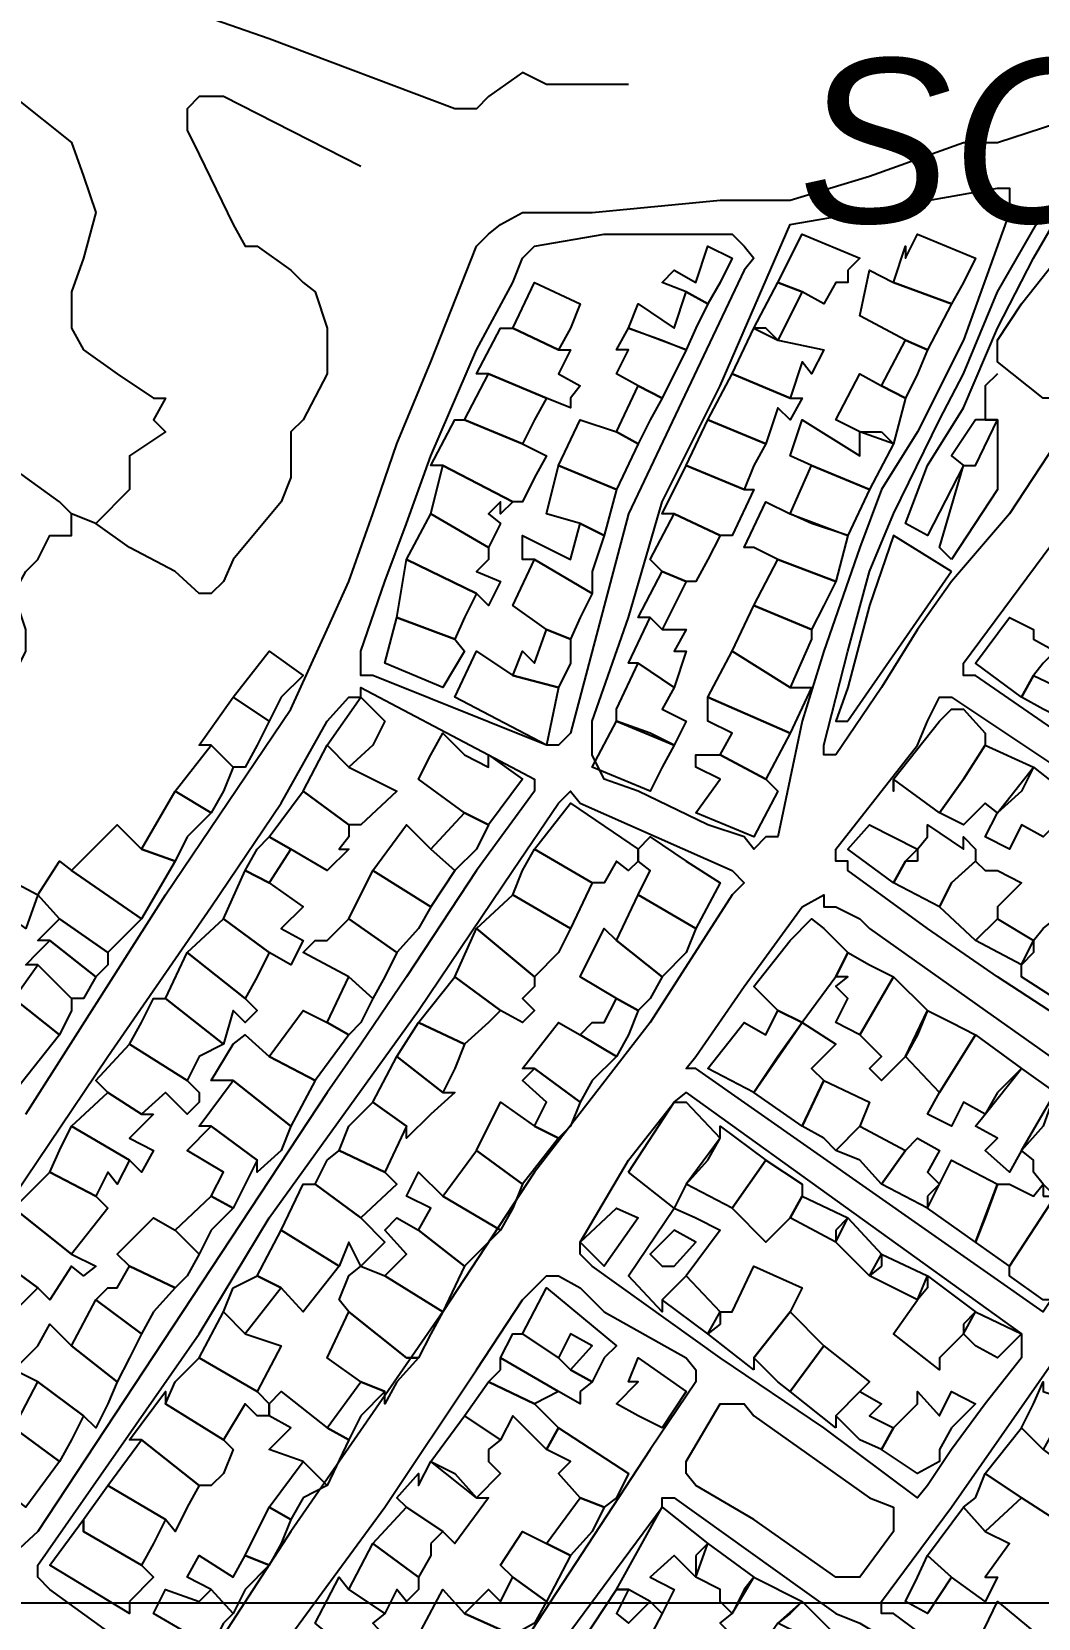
# Model space of a CAD drawing. Header units: millimetres. Extents: x -3588 to 75209, y -3737 to 38254.
# Drawn here: x 27974.4 to 28092.2, y 17961 to 18146.8 of the extents above; entities that cross this region are included whole.
import ezdxf

# ---------------------------------------------------------------- set-up
doc = ezdxf.new("R2010")
doc.units = ezdxf.units.MM
doc.layers.add('P', color=253, linetype='Continuous')
doc.layers.add('T', color=7, linetype='Continuous')

msp = doc.modelspace()

# ---------------------------------------------------------------- linework, layer by layer
msp.add_lwpolyline([(27912.41, 18777.795), (29501.621, 18777.795), (29501.621, 17962.799), (27912.41, 17962.799)], close=True)
at = {"layer": 'P', "color": 254}
for points in [[(28044.247, 18140.579), (28041.414, 18140.579), (28034.645, 18140.579), (28031.828, 18141.987), (28027.875, 18139.171), (28026.467, 18137.746), (28023.922, 18137.746), (28002.189, 18145.94), (27993.995, 18148.757)], [(27973.671, 18020.039), (27990.042, 18045.725), (28004.718, 18067.458), (28008.959, 18076.772), (28011.503, 18082.421), (28014.32, 18090.327), (28017.137, 18098.521), (28021.09, 18108.107), (28026.467, 18121.663), (28027.875, 18123.071), (28029.284, 18124.207), (28031.828, 18125.616), (28040.006, 18125.616), (28054.97, 18127.024), (28060.331, 18127.024), (28063.163, 18127.024), (28072.478, 18129.856), (28083.488, 18133.809), (28087.441, 18133.809), (28099.572, 18137.746), (28115.944, 18141.987), (28122.713, 18144.532), (28124.138, 18144.532)], [(27962.948, 18143.396), (27966.901, 18140.579), (27970.854, 18139.171), (27972.262, 18139.171), (27979.032, 18133.809), (27980.44, 18129.856), (27981.865, 18125.616), (27980.44, 18120.254), (27979.032, 18116.301), (27979.032, 18112.06), (27980.44, 18109.532), (27984.393, 18106.699), (27988.634, 18103.882), (27990.042, 18103.882), (27988.634, 18101.338), (27990.042, 18099.93), (27985.817, 18097.097), (27985.817, 18094.568), (27985.817, 18093.16), (27981.865, 18089.207)], [(28012.912, 18130.977), (27996.812, 18139.171), (27995.404, 18139.171), (27993.995, 18139.171), (27992.587, 18137.746), (27992.587, 18135.218), (27993.995, 18132.385), (27997.948, 18124.207), (27999.357, 18121.663), (28000.765, 18121.663), (28004.718, 18118.846), (28006.142, 18117.422), (28007.551, 18116.301), (28008.959, 18112.06), (28008.959, 18109.532), (28008.959, 18106.699), (28006.142, 18101.338), (28004.718, 18099.93), (28004.718, 18097.097), (28004.718, 18094.568), (28003.598, 18091.736), (27997.948, 18084.966), (27996.812, 18082.421), (27995.404, 18081.013), (27993.995, 18081.013), (27991.179, 18083.558), (27985.817, 18086.374), (27981.865, 18089.207)], [(28082.064, 18084.966), (28080.655, 18086.374), (28083.488, 18095.977), (28084.896, 18095.977), (28087.441, 18101.338), (28084.896, 18101.338), (28082.064, 18097.097), (28083.488, 18095.977), (28079.247, 18087.783), (28076.703, 18089.207), (28079.247, 18095.977), (28083.488, 18102.746), (28087.441, 18112.06), (28091.666, 18120.254), (28095.619, 18127.024), (28097.027, 18129.856), (28098.436, 18130.977), (28114.535, 18135.218), (28117.352, 18135.218), (28115.944, 18133.809)], [(28105.221, 18116.301), (28103.813, 18114.893), (28098.436, 18108.107), (28095.619, 18103.882), (28095.619, 18105.291), (28095.619, 18103.882), (28092.802, 18103.882), (28087.441, 18108.107), (28087.441, 18110.652), (28090.258, 18114.893), (28095.619, 18121.663), (28094.211, 18121.663), (28098.436, 18125.616), (28098.436, 18124.207), (28098.436, 18125.616), (28100.98, 18125.616), (28102.389, 18128.432), (28107.766, 18129.856), (28107.766, 18124.207), (28106.341, 18121.663), (28106.341, 18120.254), (28106.341, 18118.846), (28105.221, 18116.301)], [(28057.786, 18052.511), (28053.561, 18053.919), (28045.367, 18057.872), (28041.414, 18059.28), (28040.006, 18062.097), (28040.006, 18066.05), (28044.247, 18078.196), (28048.2, 18091.736), (28054.97, 18105.291), (28063.163, 18124.207), (28071.341, 18125.616), (28087.441, 18128.432), (28088.849, 18128.432), (28088.849, 18127.024), (28088.849, 18125.616), (28083.488, 18110.652), (28078.111, 18099.93), (28073.886, 18093.16), (28071.341, 18086.374), (28067.116, 18074.244), (28064.572, 18066.05), (28061.739, 18052.511), (28060.331, 18052.511), (28058.922, 18051.086), (28057.786, 18052.511)], [(28068.525, 18062.097), (28067.116, 18062.097), (28067.116, 18063.233), (28069.933, 18074.244), (28072.478, 18083.558), (28075.294, 18090.327), (28080.655, 18101.338), (28083.488, 18106.699), (28087.441, 18116.301), (28092.802, 18125.616)], [(28097.027, 18102.746), (28088.849, 18090.327), (28082.064, 18082.421), (28078.111, 18076.772), (28073.886, 18070.003), (28068.525, 18062.097)]]:
    msp.add_lwpolyline(points, dxfattribs=at)
at = {"layer": 'P'}
for points in [[(28015.728, 18082.421), (28018.273, 18089.207), (28021.09, 18097.097), (28026.467, 18109.532), (28030.692, 18117.422), (28031.828, 18120.254), (28033.236, 18121.663), (28041.414, 18123.071), (28048.2, 18123.071), (28054.97, 18123.071), (28056.378, 18123.071), (28057.786, 18121.663), (28058.922, 18120.254), (28057.786, 18118.846), (28044.247, 18090.327), (28037.461, 18064.641), (28036.053, 18063.233), (28034.645, 18063.233), (28014.32, 18071.411), (28012.912, 18071.411), (28012.912, 18072.835), (28012.912, 18074.244), (28015.728, 18082.421)], [(28069.933, 18118.846), (28069.933, 18117.422), (28068.525, 18117.422), (28067.116, 18114.893), (28064.572, 18116.301), (28061.739, 18117.422), (28064.572, 18123.071), (28071.341, 18120.254), (28069.933, 18118.846)], [(28083.488, 18117.422), (28082.064, 18114.893), (28075.294, 18117.422), (28076.703, 18121.663), (28076.703, 18120.254), (28078.111, 18123.071), (28084.896, 18120.254), (28083.488, 18117.422)], [(28054.97, 18117.422), (28053.561, 18114.893), (28051.017, 18116.301), (28048.2, 18117.422), (28049.608, 18118.846), (28052.153, 18117.422), (28053.561, 18121.663), (28056.378, 18120.254), (28054.97, 18117.422)], [(28075.294, 18117.422), (28082.064, 18114.893), (28079.247, 18109.532), (28076.703, 18110.652), (28071.341, 18113.485), (28072.478, 18118.846), (28075.294, 18117.422)], [(28037.461, 18112.06), (28036.053, 18109.532), (28030.692, 18112.06), (28033.236, 18117.422), (28038.598, 18114.893), (28037.461, 18112.06)], [(28060.331, 18112.06), (28058.922, 18112.06), (28061.739, 18117.422), (28064.572, 18116.301), (28061.739, 18110.652), (28060.331, 18112.06)], [(28052.153, 18112.06), (28051.017, 18109.532), (28044.247, 18112.06), (28045.367, 18114.893), (28049.608, 18112.06), (28051.017, 18116.301), (28053.561, 18114.893), (28052.153, 18112.06)], [(28037.461, 18103.882), (28037.461, 18102.746), (28034.645, 18103.882), (28027.875, 18106.699), (28026.467, 18106.699), (28029.284, 18112.06), (28030.692, 18112.06), (28036.053, 18109.532), (28037.461, 18109.532), (28036.053, 18106.699), (28038.598, 18105.291), (28037.461, 18103.882)], [(28048.2, 18110.652), (28051.017, 18109.532), (28048.2, 18103.882), (28045.367, 18105.291), (28042.839, 18106.699), (28044.247, 18109.532), (28042.839, 18109.532), (28044.247, 18112.06), (28048.2, 18110.652)], [(28061.739, 18110.652), (28067.116, 18109.532), (28065.692, 18106.699), (28064.572, 18108.107), (28063.163, 18103.882), (28056.378, 18106.699), (28058.922, 18112.06), (28061.739, 18110.652)], [(28078.111, 18106.699), (28076.703, 18103.882), (28073.886, 18105.291), (28076.703, 18110.652), (28079.247, 18109.532), (28078.111, 18106.699)], [(28033.236, 18101.338), (28031.828, 18098.521), (28025.043, 18101.338), (28027.875, 18106.699), (28034.645, 18103.882), (28033.236, 18101.338)], [(28063.163, 18103.882), (28064.572, 18103.882), (28063.163, 18101.338), (28061.739, 18102.746), (28060.331, 18098.521), (28053.561, 18101.338), (28056.378, 18106.699), (28063.163, 18103.882)], [(28073.886, 18105.291), (28076.703, 18103.882), (28075.294, 18098.521), (28071.341, 18099.93), (28068.525, 18101.338), (28071.341, 18106.699), (28073.886, 18105.291)], [(28087.441, 18106.699), (28086.017, 18105.291), (28086.017, 18101.338), (28087.441, 18101.338), (28087.441, 18093.16), (28082.064, 18084.966)], [(28046.792, 18101.338), (28045.367, 18098.521), (28042.839, 18099.93), (28045.367, 18105.291), (28048.2, 18103.882), (28046.792, 18101.338)], [(28033.236, 18094.568), (28031.828, 18091.736), (28030.692, 18091.736), (28022.514, 18095.977), (28021.09, 18095.977), (28023.922, 18101.338), (28025.043, 18101.338), (28031.828, 18098.521), (28034.645, 18097.097), (28033.236, 18094.568)], [(28042.839, 18099.93), (28045.367, 18098.521), (28042.839, 18093.16), (28036.053, 18095.977), (28038.598, 18101.338), (28042.839, 18099.93)], [(28058.922, 18095.977), (28057.786, 18093.16), (28051.017, 18095.977), (28053.561, 18101.338), (28060.331, 18098.521), (28058.922, 18095.977)], [(28073.886, 18099.93), (28075.294, 18098.521), (28072.478, 18093.16), (28065.692, 18095.977), (28063.163, 18097.097), (28064.572, 18101.338), (28071.341, 18097.097), (28071.341, 18099.93), (28073.886, 18099.93)], [(27979.032, 18090.327), (27977.624, 18091.736), (27973.671, 18094.568), (27968.309, 18098.521), (27964.068, 18098.521), (27960.116, 18098.521)], [(28030.692, 18091.736), (28029.284, 18090.327), (28029.284, 18091.736), (28027.875, 18090.327), (28029.284, 18089.207), (28027.875, 18086.374), (28021.09, 18090.327), (28022.514, 18095.977), (28030.692, 18091.736)], [(28042.839, 18093.16), (28041.414, 18087.783), (28038.598, 18089.207), (28034.645, 18090.327), (28036.053, 18095.977), (28042.839, 18093.16)], [(28057.786, 18093.16), (28058.922, 18093.16), (28056.378, 18087.783), (28054.97, 18087.783), (28049.608, 18090.327), (28048.2, 18090.327), (28051.017, 18095.977), (28057.786, 18093.16)], [(28065.692, 18089.207), (28063.163, 18090.327), (28065.692, 18095.977), (28072.478, 18093.16), (28069.933, 18087.783), (28065.692, 18089.207)], [(28063.163, 18090.327), (28069.933, 18087.783), (28068.525, 18082.421), (28061.739, 18084.966), (28058.922, 18086.374), (28057.786, 18086.374), (28060.331, 18091.736), (28063.163, 18090.327)], [(28124.138, 18044.317), (28084.896, 18071.411), (28083.488, 18071.411), (28083.488, 18072.835), (28095.619, 18089.207), (28097.027, 18090.327), (28098.436, 18091.736), (28099.572, 18090.327), (28100.98, 18089.207), (28115.944, 18079.605), (28137.677, 18064.641), (28137.677, 18062.097), (28125.546, 18044.317), (28124.138, 18044.317)], [(27920.89, 18068.882), (27926.252, 18064.641), (27931.613, 18064.641), (27935.838, 18064.641), (27936.974, 18064.641), (27945.168, 18063.233), (27947.985, 18063.233), (27951.938, 18063.233), (27954.754, 18062.097), (27957.299, 18062.097), (27958.707, 18062.097), (27961.54, 18063.233), (27964.068, 18066.05), (27968.309, 18068.882), (27972.262, 18071.411), (27973.671, 18074.244), (27973.671, 18076.772), (27972.262, 18081.013), (27973.671, 18083.558), (27975.079, 18084.966), (27976.487, 18087.783), (27979.032, 18087.783), (27979.032, 18089.207), (27979.032, 18090.327)], [(27981.865, 18089.207), (27979.032, 18090.327)], [(28027.875, 18084.966), (28026.467, 18083.558), (28029.284, 18082.421), (28027.875, 18079.605), (28026.467, 18081.013), (28018.273, 18084.966), (28021.09, 18090.327), (28027.875, 18086.374), (28027.875, 18084.966)], [(28040.006, 18083.558), (28040.006, 18081.013), (28033.236, 18084.966), (28031.828, 18084.966), (28031.828, 18087.783), (28037.461, 18084.966), (28038.598, 18089.207), (28041.414, 18087.783), (28040.006, 18083.558)], [(28053.561, 18084.966), (28052.153, 18082.421), (28051.017, 18082.421), (28048.2, 18083.558), (28046.792, 18084.966), (28049.608, 18090.327), (28054.97, 18087.783), (28053.561, 18084.966)], [(28082.064, 18083.558), (28075.294, 18087.783), (28072.478, 18079.605), (28069.933, 18070.003), (28068.525, 18066.05), (28069.933, 18066.05)], [(28025.043, 18078.196), (28023.922, 18075.652), (28017.137, 18078.196), (28018.273, 18084.966), (28026.467, 18081.013), (28025.043, 18078.196)], [(28038.598, 18078.196), (28037.461, 18075.652), (28034.645, 18076.772), (28030.692, 18079.605), (28033.236, 18084.966), (28040.006, 18081.013), (28038.598, 18078.196)], [(28049.608, 18079.605), (28048.2, 18076.772), (28046.792, 18078.196), (28045.367, 18078.196), (28048.2, 18083.558), (28051.017, 18082.421), (28049.608, 18079.605)], [(28067.116, 18079.605), (28065.692, 18076.772), (28058.922, 18079.605), (28061.739, 18084.966), (28068.525, 18082.421), (28067.116, 18079.605)], [(28082.064, 18083.558), (28069.933, 18066.05)], [(28058.922, 18079.605), (28065.692, 18076.772), (28065.692, 18075.652), (28063.163, 18070.003), (28056.378, 18074.244), (28058.922, 18079.605)], [(28023.922, 18075.652), (28025.043, 18074.244), (28022.514, 18070.003), (28015.728, 18072.835), (28017.137, 18078.196), (28023.922, 18075.652)], [(28048.2, 18076.772), (28051.017, 18076.772), (28049.608, 18074.244), (28051.017, 18074.244), (28049.608, 18070.003), (28045.367, 18072.835), (28044.247, 18072.835), (28046.792, 18078.196), (28048.2, 18076.772)], [(28092.802, 18072.835), (28091.666, 18071.411), (28090.258, 18068.882), (28084.896, 18072.835), (28088.849, 18078.196), (28091.666, 18076.772), (28091.666, 18075.652), (28094.211, 18074.244), (28092.802, 18072.835)], [(28037.461, 18072.835), (28036.053, 18070.003), (28030.692, 18071.411), (28031.828, 18074.244), (28033.236, 18072.835), (28034.645, 18076.772), (28037.461, 18075.652), (28037.461, 18072.835)], [(28003.598, 18068.882), (28002.189, 18066.05), (27997.948, 18068.882), (28002.189, 18074.244), (28006.142, 18071.411), (28003.598, 18068.882)], [(28030.692, 18071.411), (28036.053, 18070.003), (28034.645, 18063.233), (28023.922, 18068.882), (28026.467, 18074.244), (28030.692, 18071.411)], [(28063.163, 18070.003), (28065.692, 18070.003), (28063.163, 18064.641), (28053.561, 18068.882), (28056.378, 18074.244), (28063.163, 18070.003)], [(28046.792, 18064.641), (28042.839, 18066.05), (28042.839, 18067.458), (28045.367, 18072.835), (28049.608, 18070.003), (28048.2, 18067.458), (28051.017, 18066.05), (28049.608, 18063.233), (28046.792, 18064.641)], [(28092.802, 18067.458), (28090.258, 18068.882), (28091.666, 18071.411), (28097.027, 18068.882), (28095.619, 18066.05), (28092.802, 18067.458)], [(27972.262, 18010.437), (27983.273, 18026.809), (27995.404, 18044.317), (28003.598, 18056.447), (28008.959, 18066.05), (28011.503, 18068.882), (28012.912, 18068.882), (28012.912, 18070.003), (28027.875, 18062.097), (28033.236, 18059.28), (28033.236, 18057.872), (28026.467, 18048.558), (28018.273, 18036.123), (28012.912, 18028.233), (28008.959, 18022.584), (27975.079, 17971.212), (27970.854, 17967.259)], [(28000.765, 18063.233), (27999.357, 18060.688), (27997.948, 18060.688), (27995.404, 18063.233), (27993.995, 18063.233), (27997.948, 18068.882), (28002.189, 18066.05), (28000.765, 18063.233)], [(28014.32, 18063.233), (28011.503, 18060.688), (28008.959, 18063.233), (28012.912, 18068.882), (28015.728, 18066.05), (28014.32, 18063.233)], [(28063.163, 18064.641), (28060.331, 18059.28), (28054.97, 18062.097), (28056.378, 18064.641), (28053.561, 18066.05), (28053.561, 18068.882), (28063.163, 18064.641)], [(28079.247, 18066.05), (28080.655, 18068.882), (28082.064, 18068.882), (28122.713, 18041.772), (28122.713, 18040.364), (28119.897, 18036.123), (28115.944, 18029.353), (28111.991, 18022.584), (28110.582, 18021.447), (28109.174, 18021.447), (28099.572, 18028.233), (28087.441, 18036.123), (28079.247, 18041.772), (28069.933, 18048.558), (28069.933, 18049.678), (28068.525, 18049.678), (28068.525, 18051.086), (28078.111, 18063.233), (28079.247, 18066.05)], [(28083.488, 18059.28), (28080.655, 18055.327), (28075.294, 18059.28), (28075.294, 18057.872), (28075.294, 18059.28), (28080.655, 18066.05), (28082.064, 18067.458), (28083.488, 18067.458), (28086.017, 18064.641), (28086.017, 18063.233), (28083.488, 18059.28)], [(28025.043, 18062.097), (28027.875, 18060.688), (28027.875, 18062.097), (28031.828, 18059.28), (28027.875, 18053.919), (28025.043, 18055.327), (28019.681, 18059.28), (28021.09, 18062.097), (28022.514, 18064.641), (28025.043, 18062.097)], [(28048.2, 18060.688), (28046.792, 18057.872), (28040.006, 18060.688), (28042.839, 18066.05), (28049.608, 18063.233), (28048.2, 18060.688)], [(27996.812, 18057.872), (27995.404, 18055.327), (27991.179, 18057.872), (27995.404, 18063.233), (27997.948, 18060.688), (27996.812, 18057.872)], [(28011.503, 18060.688), (28017.137, 18057.872), (28012.912, 18053.919), (28011.503, 18053.919), (28006.142, 18057.872), (28008.959, 18063.233), (28011.503, 18060.688)], [(28090.258, 18057.872), (28087.441, 18055.327), (28086.017, 18056.447), (28083.488, 18053.919), (28080.655, 18055.327), (28083.488, 18059.28), (28086.017, 18063.233), (28091.666, 18060.688), (28090.258, 18057.872)], [(28054.97, 18062.097), (28060.331, 18059.28), (28061.739, 18057.872), (28058.922, 18052.511), (28052.153, 18055.327), (28054.97, 18059.28), (28052.153, 18060.688), (28052.153, 18062.097), (28054.97, 18062.097)], [(28095.619, 18055.327), (28094.211, 18053.919), (28092.802, 18052.511), (28090.258, 18053.919), (28088.849, 18051.086), (28086.017, 18052.511), (28087.441, 18055.327), (28091.666, 18060.688), (28097.027, 18056.447), (28095.619, 18055.327)], [(27992.587, 17953.704), (27991.179, 17953.704), (27985.817, 17957.657), (27976.487, 17964.426), (27975.079, 17965.834), (27975.079, 17967.259), (27993.995, 17994.353), (28002.189, 18007.908), (28019.681, 18032.186), (28030.692, 18048.558), (28036.053, 18056.447), (28037.461, 18057.872), (28038.598, 18056.447), (28056.378, 18048.558), (28057.786, 18047.133), (28056.378, 18045.725), (28046.792, 18030.761), (28033.236, 18013.269), (28022.514, 17996.898), (28004.718, 17971.212), (27996.812, 17959.065), (27993.995, 17953.704), (27992.587, 17953.704)], [(27992.587, 18052.511), (27991.179, 18049.678), (27987.226, 18051.086), (27991.179, 18057.872), (27995.404, 18055.327), (27992.587, 18052.511)], [(28011.503, 18052.511), (28010.367, 18051.086), (28011.503, 18051.086), (28008.959, 18048.558), (28004.718, 18051.086), (28002.189, 18052.511), (28006.142, 18057.872), (28011.503, 18053.919), (28011.503, 18052.511)], [(28026.467, 18051.086), (28023.922, 18048.558), (28021.09, 18051.086), (28025.043, 18055.327), (28027.875, 18053.919), (28026.467, 18051.086)], [(28045.367, 18049.678), (28044.247, 18048.558), (28042.839, 18049.678), (28041.414, 18047.133), (28040.006, 18047.133), (28033.236, 18051.086), (28037.461, 18056.447), (28045.367, 18051.086), (28045.367, 18049.678)], [(27987.226, 18051.086), (27991.179, 18049.678), (27987.226, 18042.908), (27979.032, 18048.558), (27984.393, 18053.919), (27987.226, 18051.086)], [(28021.09, 18051.086), (28023.922, 18048.558), (28021.09, 18044.317), (28014.32, 18048.558), (28018.273, 18053.919), (28021.09, 18051.086)], [(28078.111, 18049.678), (28076.703, 18049.678), (28075.294, 18047.133), (28069.933, 18051.086), (28072.478, 18053.919), (28078.111, 18051.086), (28078.111, 18049.678)], [(28084.896, 18051.086), (28084.896, 18049.678), (28082.064, 18047.133), (28080.655, 18044.317), (28075.294, 18047.133), (28076.703, 18049.678), (28078.111, 18051.086), (28079.247, 18052.511), (28079.247, 18053.919), (28083.488, 18051.086), (28083.488, 18052.511), (28084.896, 18051.086)], [(28000.765, 18051.086), (28002.189, 18052.511), (28004.718, 18051.086), (28002.189, 18047.133), (27999.357, 18048.558), (28000.765, 18051.086)], [(28051.017, 18049.678), (28054.97, 18047.133), (28052.153, 18041.772), (28045.367, 18045.725), (28046.792, 18048.558), (28045.367, 18049.678), (28045.367, 18051.086), (28046.792, 18052.511), (28051.017, 18049.678)], [(28031.828, 18048.558), (28033.236, 18051.086), (28040.006, 18047.133), (28037.461, 18041.772), (28030.692, 18045.725), (28031.828, 18048.558)], [(27975.079, 18045.725), (27973.671, 18041.772), (27968.309, 18045.725), (27969.718, 18048.558), (27975.079, 18045.725)], [(27979.032, 18048.558), (27987.226, 18042.908), (27983.273, 18038.955), (27977.624, 18042.908), (27975.079, 18045.725), (27977.624, 18049.678), (27979.032, 18048.558)], [(28002.189, 18047.133), (28006.142, 18044.317), (28003.598, 18041.772), (28006.142, 18040.364), (28004.718, 18037.547), (28002.189, 18038.955), (27996.812, 18042.908), (27999.357, 18048.558), (28002.189, 18047.133)], [(28019.681, 18041.772), (28017.137, 18038.955), (28011.503, 18042.908), (28014.32, 18048.558), (28021.09, 18044.317), (28019.681, 18041.772)], [(28087.441, 18048.558), (28090.258, 18047.133), (28087.441, 18044.317), (28087.441, 18042.908), (28084.896, 18040.364), (28080.655, 18044.317), (28082.064, 18047.133), (28084.896, 18049.678), (28086.017, 18048.558), (28087.441, 18048.558)], [(28036.053, 18038.955), (28033.236, 18036.123), (28026.467, 18041.772), (28030.692, 18045.725), (28037.461, 18041.772), (28036.053, 18038.955)], [(28051.017, 18038.955), (28048.2, 18036.123), (28042.839, 18040.364), (28045.367, 18045.725), (28052.153, 18041.772), (28051.017, 18038.955)], [(28071.341, 18042.908), (28072.478, 18041.772), (28086.017, 18032.186), (28095.619, 18025.4), (28105.221, 18018.631), (28106.341, 18018.631), (28106.341, 18017.222), (28106.341, 18015.798), (28103.813, 18013.269), (28092.802, 17996.898), (28052.153, 18025.4), (28051.017, 18025.4), (28052.153, 18026.809), (28057.786, 18035.002), (28064.572, 18044.317), (28067.116, 18045.725), (28067.116, 18044.317), (28068.525, 18044.317), (28071.341, 18042.908)], [(27983.273, 18037.547), (27981.865, 18036.123), (27976.487, 18040.364), (27975.079, 18040.364), (27977.624, 18042.908), (27983.273, 18038.955), (27983.273, 18037.547)], [(28000.765, 18036.123), (27999.357, 18033.594), (27992.587, 18038.955), (27996.812, 18042.908), (28002.189, 18038.955), (28000.765, 18036.123)], [(28015.728, 18036.123), (28014.32, 18033.594), (28011.503, 18036.123), (28006.142, 18038.955), (28007.551, 18040.364), (28008.959, 18040.364), (28011.503, 18042.908), (28017.137, 18038.955), (28015.728, 18036.123)], [(28067.116, 18041.772), (28069.933, 18038.955), (28068.525, 18036.123), (28064.572, 18030.761), (28061.739, 18032.186), (28058.922, 18035.002), (28063.163, 18040.364), (28065.692, 18042.908), (28067.116, 18041.772)], [(28091.666, 18038.955), (28090.258, 18037.547), (28084.896, 18040.364), (28087.441, 18042.908), (28091.666, 18040.364), (28091.666, 18038.955)], [(28094.211, 18033.594), (28090.258, 18036.123), (28090.258, 18037.547), (28091.666, 18040.364), (28092.802, 18041.772), (28094.211, 18042.908), (28098.436, 18038.955), (28097.027, 18037.547), (28095.619, 18033.594), (28094.211, 18033.594)], [(28033.236, 18035.002), (28031.828, 18033.594), (28033.236, 18032.186), (28031.828, 18030.761), (28029.284, 18032.186), (28023.922, 18036.123), (28026.467, 18041.772), (28033.236, 18036.123), (28033.236, 18035.002)], [(28046.792, 18033.594), (28045.367, 18032.186), (28042.839, 18033.594), (28038.598, 18036.123), (28041.414, 18041.772), (28042.839, 18040.364), (28048.2, 18036.123), (28046.792, 18033.594)], [(27966.901, 18036.123), (27972.262, 18033.594), (27977.624, 18029.353), (27972.262, 18022.584), (27964.068, 18028.233), (27966.901, 18032.186), (27964.068, 18033.594), (27962.948, 18029.353), (27958.707, 18032.186), (27961.54, 18036.123), (27962.948, 18038.955), (27966.901, 18036.123)], [(27975.079, 18038.955), (27976.487, 18040.364), (27981.865, 18036.123), (27980.44, 18033.594), (27979.032, 18033.594), (27975.079, 18037.547), (27973.671, 18037.547), (27975.079, 18038.955)], [(27999.357, 18033.594), (28000.765, 18032.186), (27999.357, 18030.761), (27997.948, 18032.186), (27996.812, 18028.233), (27990.042, 18033.594), (27992.587, 18038.955), (27999.357, 18033.594)], [(28072.478, 18037.547), (28075.294, 18036.123), (28071.341, 18029.353), (28068.525, 18030.761), (28069.933, 18033.594), (28068.525, 18035.002), (28069.933, 18036.123), (28068.525, 18036.123), (28069.933, 18038.955), (28072.478, 18037.547)], [(27979.032, 18032.186), (27977.624, 18029.353), (27972.262, 18033.594), (27975.079, 18037.547), (27979.032, 18033.594), (27979.032, 18032.186)], [(28012.912, 18030.761), (28011.503, 18029.353), (28008.959, 18030.761), (28011.503, 18036.123), (28014.32, 18033.594), (28012.912, 18030.761)], [(28027.875, 18030.761), (28025.043, 18028.233), (28019.681, 18030.761), (28023.922, 18036.123), (28029.284, 18032.186), (28027.875, 18030.761)], [(28078.111, 18029.353), (28076.703, 18026.809), (28073.886, 18023.992), (28072.478, 18025.4), (28073.886, 18026.809), (28071.341, 18029.353), (28075.294, 18036.123), (28079.247, 18032.186), (28078.111, 18029.353)], [(27993.995, 18026.809), (27992.587, 18023.992), (27985.817, 18028.233), (27987.226, 18030.761), (27988.634, 18033.594), (27990.042, 18033.594), (27996.812, 18028.233), (27993.995, 18026.809)], [(28044.247, 18029.353), (28042.839, 18026.809), (28038.598, 18029.353), (28040.006, 18030.761), (28041.414, 18030.761), (28042.839, 18033.594), (28045.367, 18032.186), (28044.247, 18029.353)], [(28008.959, 18030.761), (28011.503, 18029.353), (28007.551, 18023.992), (28002.189, 18026.809), (28006.142, 18032.186), (28008.959, 18030.761)], [(28061.739, 18026.809), (28058.922, 18022.584), (28053.561, 18025.4), (28057.786, 18030.761), (28060.331, 18029.353), (28061.739, 18032.186), (28064.572, 18030.761), (28061.739, 18026.809)], [(28082.064, 18030.761), (28084.896, 18029.353), (28080.655, 18022.584), (28076.703, 18026.809), (28079.247, 18032.186), (28082.064, 18030.761)], [(28002.189, 18026.809), (28007.551, 18023.992), (28004.718, 18018.631), (27997.948, 18023.992), (27995.404, 18023.992), (27997.948, 18028.233), (27999.357, 18029.353), (28002.189, 18026.809)], [(28023.922, 18025.4), (28022.514, 18022.584), (28017.137, 18026.809), (28019.681, 18030.761), (28025.043, 18028.233), (28023.922, 18025.4)], [(28040.006, 18023.992), (28038.598, 18021.447), (28033.236, 18025.4), (28031.828, 18025.4), (28036.053, 18030.761), (28038.598, 18029.353), (28042.839, 18026.809), (28040.006, 18023.992)], [(28064.572, 18018.631), (28058.922, 18022.584), (28064.572, 18030.761), (28068.525, 18028.233), (28065.692, 18025.4), (28067.116, 18023.992), (28064.572, 18018.631)], [(28087.441, 18022.584), (28086.017, 18020.039), (28083.488, 18021.447), (28082.064, 18018.631), (28079.247, 18020.039), (28080.655, 18022.584), (28084.896, 18029.353), (28090.258, 18025.4), (28087.441, 18022.584)], [(27993.995, 18021.447), (27992.587, 18020.039), (27990.042, 18022.584), (27987.226, 18020.039), (27983.273, 18022.584), (27981.865, 18023.992), (27985.817, 18028.233), (27992.587, 18023.992), (27993.995, 18022.584), (27993.995, 18021.447)], [(28022.514, 18022.584), (28023.922, 18022.584), (28021.09, 18020.039), (28018.273, 18017.222), (28018.273, 18018.631), (28014.32, 18021.447), (28017.137, 18026.809), (28022.514, 18022.584)], [(28003.598, 18015.798), (28000.765, 18013.269), (28000.765, 18014.678), (27995.404, 18018.631), (27993.995, 18018.631), (27997.948, 18023.992), (28004.718, 18018.631), (28003.598, 18015.798)], [(28037.461, 18018.631), (28036.053, 18017.222), (28033.236, 18018.631), (28034.645, 18021.447), (28031.828, 18023.992), (28033.236, 18025.4), (28038.598, 18021.447), (28037.461, 18018.631)], [(28067.116, 18017.222), (28064.572, 18018.631), (28067.116, 18023.992), (28072.478, 18021.447), (28071.341, 18018.631), (28068.525, 18015.798), (28067.116, 18017.222)], [(28092.802, 18018.631), (28090.258, 18015.798), (28088.849, 18013.269), (28086.017, 18015.798), (28087.441, 18017.222), (28084.896, 18018.631), (28086.017, 18020.039), (28090.258, 18025.4), (28094.211, 18022.584), (28092.802, 18018.631)], [(27988.634, 18020.039), (27985.817, 18017.222), (27988.634, 18015.798), (27987.226, 18013.269), (27985.817, 18014.678), (27979.032, 18018.631), (27983.273, 18022.584), (27987.226, 18020.039), (27988.634, 18020.039)], [(28086.017, 17986.159), (28082.064, 17980.798), (28079.247, 17976.573), (28078.111, 17975.149), (28067.116, 17983.342), (28054.97, 17991.536), (28040.006, 18002.259), (28038.598, 18003.667), (28038.598, 18005.076), (28044.247, 18014.678), (28049.608, 18021.447), (28051.017, 18022.584), (28090.258, 17994.353), (28090.258, 17991.536), (28086.017, 17986.159)], [(28097.027, 18014.678), (28094.211, 18010.437), (28092.802, 18011.861), (28091.666, 18013.269), (28091.666, 18014.678), (28090.258, 18015.798), (28094.211, 18022.584), (28099.572, 18018.631), (28097.027, 18014.678)], [(28011.503, 18018.631), (28014.32, 18021.447), (28018.273, 18018.631), (28015.728, 18013.269), (28010.367, 18015.798), (28011.503, 18018.631)], [(28033.236, 18018.631), (28036.053, 18017.222), (28031.828, 18011.861), (28026.467, 18015.798), (28029.284, 18021.447), (28033.236, 18018.631)], [(28044.247, 18013.269), (28049.608, 18021.447), (28051.017, 18021.447), (28054.97, 18017.222), (28051.017, 18011.861), (28049.608, 18009.028), (28044.247, 18013.269)], [(27977.624, 18015.798), (27979.032, 18018.631), (27985.817, 18014.678), (27984.393, 18011.861), (27983.273, 18013.269), (27981.865, 18010.437), (27976.487, 18013.269), (27977.624, 18015.798)], [(27999.357, 18011.861), (27997.948, 18009.028), (27995.404, 18010.437), (27996.812, 18013.269), (27992.587, 18015.798), (27995.404, 18018.631), (28000.765, 18014.678), (27999.357, 18011.861)], [(28053.561, 18014.678), (28054.97, 18017.222), (28054.97, 18018.631), (28060.331, 18014.678), (28056.378, 18009.028), (28051.017, 18011.861), (28053.561, 18014.678)], [(28071.341, 18014.678), (28068.525, 18015.798), (28071.341, 18018.631), (28076.703, 18015.798), (28073.886, 18011.861), (28071.341, 18014.678)], [(28079.247, 18010.437), (28079.247, 18009.028), (28073.886, 18011.861), (28076.703, 18015.798), (28078.111, 18017.222), (28080.655, 18015.798), (28079.247, 18013.269), (28080.655, 18011.861), (28079.247, 18010.437)], [(28008.959, 18014.678), (28010.367, 18015.798), (28015.728, 18013.269), (28017.137, 18011.861), (28012.912, 18007.908), (28007.551, 18011.861), (28008.959, 18014.678)], [(28030.692, 18009.028), (28029.284, 18006.484), (28022.514, 18010.437), (28026.467, 18015.798), (28031.828, 18011.861), (28030.692, 18009.028)], [(28061.739, 18006.484), (28060.331, 18005.076), (28056.378, 18009.028), (28060.331, 18014.678), (28064.572, 18011.861), (28064.572, 18010.437), (28063.163, 18007.908), (28061.739, 18006.484)], [(28091.666, 17949.463), (28075.294, 17961.609), (28073.886, 17961.609), (28073.886, 17963.018), (28082.064, 17974.028), (28097.027, 17995.473), (28109.174, 18014.678), (28110.582, 18014.678), (28111.991, 18014.678), (28117.352, 18010.437), (28126.666, 18003.667), (28128.09, 18002.259), (28128.09, 18001.123), (28125.546, 17995.473), (28115.944, 17981.934), (28109.174, 17972.62), (28094.211, 17952.295), (28092.802, 17949.463), (28091.666, 17949.463)], [(28086.017, 18007.908), (28084.896, 18005.076), (28079.247, 18009.028), (28080.655, 18011.861), (28082.064, 18014.678), (28087.441, 18011.861), (28086.017, 18007.908)], [(27981.865, 18010.437), (27983.273, 18009.028), (27979.032, 18003.667), (27972.262, 18009.028), (27976.487, 18013.269), (27981.865, 18010.437)], [(28022.514, 18010.437), (28029.284, 18006.484), (28025.043, 18002.259), (28019.681, 18006.484), (28021.09, 18009.028), (28018.273, 18010.437), (28019.681, 18013.269), (28022.514, 18010.437)], [(28014.32, 18003.667), (28012.912, 18002.259), (28011.503, 18005.076), (28010.367, 18002.259), (28003.598, 18006.484), (28006.142, 18011.861), (28007.551, 18011.861), (28012.912, 18007.908), (28015.728, 18005.076), (28014.32, 18003.667)], [(28092.802, 18010.437), (28094.211, 18010.437), (28088.849, 18002.259), (28084.896, 18005.076), (28087.441, 18011.861), (28088.849, 18011.861), (28091.666, 18010.437), (28092.802, 18011.861), (28092.802, 18010.437)], [(27979.032, 18003.667), (27981.865, 18002.259), (27980.44, 18001.123), (27979.032, 18002.259), (27976.487, 17998.306), (27975.079, 17999.714), (27969.718, 18003.667), (27972.262, 18009.028), (27979.032, 18003.667)], [(27995.404, 18006.484), (27993.995, 18003.667), (27991.179, 18006.484), (27995.404, 18010.437), (27997.948, 18009.028), (27995.404, 18006.484)], [(28040.006, 18003.667), (28038.598, 18005.076), (28042.839, 18009.028), (28045.367, 18007.908), (28041.414, 18002.259), (28040.006, 18003.667)], [(28052.153, 18007.908), (28054.97, 18006.484), (28051.017, 18001.123), (28048.2, 17998.306), (28048.2, 17996.898), (28044.247, 18001.123), (28049.608, 18009.028), (28052.153, 18007.908)], [(28068.525, 18006.484), (28068.525, 18005.076), (28063.163, 18007.908), (28064.572, 18010.437), (28069.933, 18007.908), (28068.525, 18006.484)], [(28094.211, 17998.306), (28092.802, 17998.306), (28088.849, 18001.123), (28088.849, 18002.259), (28094.211, 18010.437), (28099.572, 18006.484), (28094.211, 17998.306)], [(27992.587, 18001.123), (27991.179, 17999.714), (27985.817, 18002.259), (27984.393, 18003.667), (27988.634, 18007.908), (27991.179, 18006.484), (27993.995, 18003.667), (27992.587, 18001.123)], [(28019.681, 18006.484), (28025.043, 18002.259), (28022.514, 17996.898), (28015.728, 18001.123), (28018.273, 18003.667), (28015.728, 18006.484), (28017.137, 18007.908), (28019.681, 18006.484)], [(28073.886, 18002.259), (28072.478, 18001.123), (28068.525, 18005.076), (28069.933, 18007.908), (28073.886, 18003.667), (28073.886, 18002.259)], [(28010.367, 18002.259), (28006.142, 17996.898), (28003.598, 17999.714), (28000.765, 18001.123), (28003.598, 18006.484), (28010.367, 18002.259)], [(28048.2, 18002.259), (28049.608, 18002.259), (28052.153, 18005.076), (28049.608, 18006.484), (28046.792, 18003.667), (28048.2, 18002.259)], [(27968.309, 18001.123), (27969.718, 18003.667), (27975.079, 17999.714), (27970.854, 17995.473), (27965.493, 17998.306), (27968.309, 18001.123)], [(28079.247, 17999.714), (28078.111, 17998.306), (28072.478, 18001.123), (28073.886, 18003.667), (28079.247, 18001.123), (28079.247, 17999.714)], [(27988.634, 17996.898), (27987.226, 17994.353), (27981.865, 17998.306), (27983.273, 17999.714), (27984.393, 17999.714), (27985.817, 18002.259), (27991.179, 17999.714), (27988.634, 17996.898)], [(28021.09, 17994.353), (28019.681, 17991.536), (28018.273, 17991.536), (28011.503, 17996.898), (28010.367, 17998.306), (28011.503, 18001.123), (28012.912, 18002.259), (28015.728, 18001.123), (28022.514, 17996.898), (28021.09, 17994.353)], [(28058.922, 17990.112), (28053.561, 17994.353), (28054.97, 17996.898), (28056.378, 17996.898), (28058.922, 18002.259), (28064.572, 17999.714), (28063.163, 17996.898), (28058.922, 17991.536), (28058.922, 17990.112)], [(27997.948, 17999.714), (28000.765, 18001.123), (28003.598, 17999.714), (27999.357, 17994.353), (27996.812, 17996.898), (27997.948, 17999.714)], [(28017.137, 17937.332), (28015.728, 17937.332), (28006.142, 17944.101), (28002.189, 17946.934), (28000.765, 17948.054), (28000.765, 17949.463), (27999.357, 17950.887), (28000.765, 17950.887), (28004.718, 17959.065), (28015.728, 17974.028), (28026.467, 17990.112), (28031.828, 17998.306), (28033.236, 17999.714), (28034.645, 18001.123), (28036.053, 18001.123), (28038.598, 17999.714), (28041.414, 17996.898), (28051.017, 17991.536), (28052.153, 17990.112), (28052.153, 17988.704), (28046.792, 17980.798), (28030.692, 17956.248), (28018.273, 17938.74), (28017.137, 17937.332)], [(28041.414, 17991.536), (28040.006, 17988.704), (28037.461, 17990.112), (28040.006, 17992.945), (28037.461, 17994.353), (28036.053, 17991.536), (28031.828, 17994.353), (28034.645, 17999.714), (28042.839, 17992.945), (28041.414, 17991.536)], [(28054.97, 17995.473), (28053.561, 17994.353), (28048.2, 17998.306), (28051.017, 18001.123), (28054.97, 17996.898), (28054.97, 17995.473)], [(28083.488, 17995.473), (28083.488, 17994.353), (28080.655, 17991.536), (28080.655, 17990.112), (28075.294, 17994.353), (28078.111, 17998.306), (28079.247, 18001.123), (28084.896, 17996.898), (28083.488, 17995.473)], [(27985.817, 17991.536), (27984.393, 17988.704), (27979.032, 17992.945), (27981.865, 17998.306), (27987.226, 17994.353), (27985.817, 17991.536)], [(27999.357, 17994.353), (28003.598, 17992.945), (28000.765, 17987.583), (27993.995, 17991.536), (27996.812, 17996.898), (27999.357, 17994.353)], [(28017.137, 17988.704), (28015.728, 17986.159), (28015.728, 17987.583), (28012.912, 17988.704), (28008.959, 17991.536), (28011.503, 17996.898), (28018.273, 17991.536), (28019.681, 17991.536), (28017.137, 17988.704)], [(28061.739, 17988.704), (28058.922, 17991.536), (28063.163, 17996.898), (28067.116, 17992.945), (28063.163, 17987.583), (28061.739, 17988.704)], [(28084.896, 17992.945), (28083.488, 17994.353), (28084.896, 17996.898), (28090.258, 17994.353), (28087.441, 17991.536), (28084.896, 17992.945)], [(27983.273, 17986.159), (27981.865, 17983.342), (27980.44, 17984.751), (27975.079, 17988.704), (27972.262, 17990.112), (27975.079, 17992.945), (27976.487, 17995.473), (27979.032, 17992.945), (27984.393, 17988.704), (27983.273, 17986.159)], [(28038.598, 17987.583), (28038.598, 17986.159), (28036.053, 17987.583), (28029.284, 17991.536), (28030.692, 17994.353), (28031.828, 17994.353), (28036.053, 17991.536), (28037.461, 17990.112), (28040.006, 17988.704), (28038.598, 17987.583)], [(28068.525, 17983.342), (28063.163, 17987.583), (28067.116, 17992.945), (28072.478, 17988.704), (28071.341, 17987.583), (28068.525, 17984.751), (28068.525, 17983.342)], [(27991.179, 17988.704), (27993.995, 17991.536), (28000.765, 17987.583), (28002.189, 17986.159), (28002.189, 17984.751), (28000.765, 17984.751), (27999.357, 17986.159), (27996.812, 17981.934), (27990.042, 17986.159), (27991.179, 17988.704)], [(28029.284, 17990.112), (28029.284, 17991.536), (28036.053, 17987.583), (28033.236, 17986.159), (28027.875, 17988.704), (28029.284, 17990.112)], [(28045.367, 17984.751), (28042.839, 17986.159), (28045.367, 17988.704), (28044.247, 17988.704), (28045.367, 17991.536), (28051.017, 17987.583), (28048.2, 17983.342), (28045.367, 17984.751)], [(27979.032, 17981.934), (27977.624, 17979.39), (27972.262, 17983.342), (27975.079, 17988.704), (27980.44, 17984.751), (27979.032, 17981.934)], [(28012.912, 17984.751), (28011.503, 17981.934), (28008.959, 17983.342), (28012.912, 17988.704), (28015.728, 17987.583), (28012.912, 17984.751)], [(28033.236, 17986.159), (28036.053, 17983.342), (28034.645, 17980.798), (28030.692, 17984.751), (28029.284, 17981.934), (28025.043, 17984.751), (28027.875, 17988.704), (28033.236, 17986.159)], [(28094.211, 17983.342), (28092.802, 17980.798), (28090.258, 17983.342), (28091.666, 17986.159), (28092.802, 17988.704), (28092.802, 17987.583), (28097.027, 17986.159), (28094.211, 17983.342)], [(27996.812, 17977.981), (27995.404, 17976.573), (27993.995, 17976.573), (27987.226, 17981.934), (27985.817, 17981.934), (27990.042, 17987.583), (27990.042, 17986.159), (27996.812, 17981.934), (27997.948, 17980.798), (27996.812, 17977.981)], [(28008.959, 17983.342), (28011.503, 17981.934), (28008.959, 17976.573), (28006.142, 17979.39), (28002.189, 17980.798), (28004.718, 17983.342), (28002.189, 17984.751), (28002.189, 17986.159), (28003.598, 17987.583), (28008.959, 17983.342)], [(28071.341, 17981.934), (28068.525, 17984.751), (28071.341, 17987.583), (28073.886, 17986.159), (28072.478, 17984.751), (28075.294, 17983.342), (28073.886, 17980.798), (28071.341, 17981.934)], [(28082.064, 17983.342), (28080.655, 17980.798), (28080.655, 17979.39), (28078.111, 17977.981), (28073.886, 17980.798), (28075.294, 17983.342), (28078.111, 17986.159), (28078.111, 17987.583), (28080.655, 17984.751), (28082.064, 17987.583), (28084.896, 17986.159), (28082.064, 17983.342)], [(27972.262, 17983.342), (27977.624, 17979.39), (27973.671, 17974.028), (27966.901, 17979.39), (27966.901, 17980.798), (27969.718, 17979.39), (27970.854, 17981.934), (27968.309, 17983.342), (27969.718, 17984.751), (27972.262, 17983.342)], [(28027.875, 17980.798), (28027.875, 17979.39), (28029.284, 17977.981), (28026.467, 17975.149), (28021.09, 17979.39), (28025.043, 17984.751), (28029.284, 17981.934), (28027.875, 17980.798)], [(28069.933, 17965.834), (28068.525, 17965.834), (28058.922, 17972.62), (28052.153, 17976.573), (28051.017, 17977.981), (28051.017, 17979.39), (28054.97, 17986.159), (28056.378, 17986.159), (28057.786, 17986.159), (28058.922, 17984.751), (28072.478, 17975.149), (28075.294, 17974.028), (28075.294, 17972.62), (28075.294, 17971.212), (28071.341, 17965.834), (28069.933, 17965.834)], [(28042.839, 17975.149), (28041.414, 17974.028), (28038.598, 17975.149), (28036.053, 17977.981), (28037.461, 17979.39), (28034.645, 17980.798), (28036.053, 17983.342), (28044.247, 17977.981), (28042.839, 17975.149)], [(28092.802, 17980.798), (28098.436, 17976.573), (28094.211, 17972.62), (28090.258, 17975.149), (28086.017, 17977.981), (28090.258, 17983.342), (28092.802, 17980.798)], [(27992.587, 17974.028), (27991.179, 17971.212), (27990.042, 17972.62), (27983.273, 17976.573), (27987.226, 17981.934), (27993.995, 17976.573), (27992.587, 17974.028)], [(28006.142, 17975.149), (28004.718, 17972.62), (28002.189, 17974.028), (28006.142, 17979.39), (28008.959, 17976.573), (28006.142, 17975.149)], [(28023.922, 17977.981), (28026.467, 17975.149), (28027.875, 17975.149), (28023.922, 17969.787), (28022.514, 17971.212), (28018.273, 17974.028), (28017.137, 17975.149), (28019.681, 17977.981), (28019.681, 17976.573), (28021.09, 17979.39), (28023.922, 17977.981)], [(28084.896, 17975.149), (28086.017, 17977.981), (28090.258, 17975.149), (28086.017, 17971.212), (28083.488, 17974.028), (28084.896, 17975.149)], [(27988.634, 17969.787), (27987.226, 17967.259), (27980.44, 17971.212), (27980.44, 17972.62), (27983.273, 17976.573), (27990.042, 17972.62), (27988.634, 17969.787)], [(28003.598, 17969.787), (28002.189, 17967.259), (27999.357, 17968.379), (28002.189, 17974.028), (28004.718, 17972.62), (28003.598, 17969.787)], [(28021.09, 17969.787), (28021.09, 17968.379), (28019.681, 17965.834), (28014.32, 17969.787), (28018.273, 17974.028), (28022.514, 17971.212), (28021.09, 17969.787)], [(28040.006, 17971.212), (28037.461, 17968.379), (28034.645, 17969.787), (28038.598, 17975.149), (28041.414, 17974.028), (28040.006, 17971.212)], [(28068.525, 17961.609), (28071.341, 17960.473), (28084.896, 17952.295), (28090.258, 17948.054), (28090.258, 17946.934), (28090.258, 17945.51), (28079.247, 17929.138), (28078.111, 17927.73), (28076.703, 17929.138), (28060.331, 17938.74), (28052.153, 17945.51), (28037.461, 17956.248), (28036.053, 17957.657), (28048.2, 17974.028), (28048.2, 17975.149), (28049.608, 17975.149), (28064.572, 17964.426), (28068.525, 17961.609)], [(28052.153, 17968.379), (28052.153, 17965.834), (28049.608, 17968.379), (28046.792, 17965.834), (28049.608, 17964.426), (28048.2, 17961.609), (28046.792, 17963.018), (28044.247, 17964.426), (28042.839, 17964.426), (28048.2, 17974.028), (28053.561, 17969.787), (28052.153, 17968.379)], [(28086.017, 17971.212), (28088.849, 17969.787), (28086.017, 17965.834), (28087.441, 17965.834), (28086.017, 17963.018), (28082.064, 17965.834), (28079.247, 17968.379), (28083.488, 17974.028), (28086.017, 17971.212)], [(27985.817, 17963.018), (27985.817, 17961.609), (27976.487, 17967.259), (27980.44, 17972.62), (27980.44, 17971.212), (27987.226, 17967.259), (27988.634, 17965.834), (27985.817, 17963.018)], [(28034.645, 17969.787), (28037.461, 17968.379), (28034.645, 17963.018), (28030.692, 17965.834), (28029.284, 17967.259), (28031.828, 17971.212), (28034.645, 17969.787)], [(27999.357, 17964.426), (27997.948, 17961.609), (27995.404, 17964.426), (27992.587, 17965.834), (27993.995, 17968.379), (27997.948, 17965.834), (27999.357, 17968.379), (28002.189, 17967.259), (27999.357, 17964.426)], [(28019.681, 17964.426), (28018.273, 17963.018), (28017.137, 17964.426), (28015.728, 17961.609), (28011.503, 17964.426), (28014.32, 17969.787), (28019.681, 17965.834), (28019.681, 17964.426)], [(28057.786, 17964.426), (28056.378, 17961.609), (28054.97, 17963.018), (28054.97, 17964.426), (28052.153, 17965.834), (28053.561, 17969.787), (28058.922, 17965.834), (28057.786, 17964.426)], [(28078.111, 17965.834), (28079.247, 17968.379), (28082.064, 17965.834), (28079.247, 17961.609), (28076.703, 17963.018), (28078.111, 17965.834)], [(27996.812, 17960.473), (27995.404, 17957.657), (27988.634, 17961.609), (27990.042, 17964.426), (27993.995, 17963.018), (27995.404, 17964.426), (27997.948, 17961.609), (27996.812, 17960.473)], [(28017.137, 17954.824), (28015.728, 17953.704), (28007.551, 17960.473), (28010.367, 17965.834), (28011.503, 17964.426), (28015.728, 17961.609), (28014.32, 17960.473), (28018.273, 17956.248), (28017.137, 17954.824)], [(28029.284, 17956.248), (28027.875, 17953.704), (28025.043, 17954.824), (28023.922, 17956.248), (28019.681, 17959.065), (28022.514, 17964.426), (28025.043, 17961.609), (28030.692, 17959.065), (28031.828, 17957.657), (28029.284, 17956.248)], [(28033.236, 17960.473), (28030.692, 17959.065), (28025.043, 17961.609), (28027.875, 17964.426), (28029.284, 17963.018), (28030.692, 17965.834), (28034.645, 17963.018), (28033.236, 17960.473)], [(28040.006, 17954.824), (28037.461, 17956.248), (28042.839, 17964.426), (28044.247, 17964.426), (28042.839, 17961.609), (28044.247, 17960.473), (28046.792, 17963.018), (28048.2, 17961.609), (28045.367, 17956.248), (28042.839, 17953.704), (28040.006, 17954.824)], [(28063.163, 17961.609), (28061.739, 17960.473), (28057.786, 17954.824), (28056.378, 17956.248), (28057.786, 17957.657), (28054.97, 17960.473), (28056.378, 17961.609), (28058.922, 17965.834), (28064.572, 17963.018), (28063.163, 17961.609)], [(28067.116, 17956.248), (28065.692, 17953.704), (28063.163, 17954.824), (28064.572, 17959.065), (28061.739, 17960.473), (28064.572, 17963.018), (28068.525, 17959.065), (28067.116, 17956.248)], [(28094.211, 17954.824), (28092.802, 17952.295), (28084.896, 17957.657), (28087.441, 17963.018), (28095.619, 17956.248), (28094.211, 17954.824)]]:
    msp.add_lwpolyline(points, dxfattribs=at)

# ---------------------------------------------------------------- texts
at = {"layer": 'T', "color": 254, "insert": (28064.204, 18143.604), "char_height": 19.20446, "attachment_point": 1}
msp.add_mtext('{\\fArial|b0|i1|c0|p18;SOLFERINO}', dxfattribs=at)

doc.saveas('drawing.dxf')
